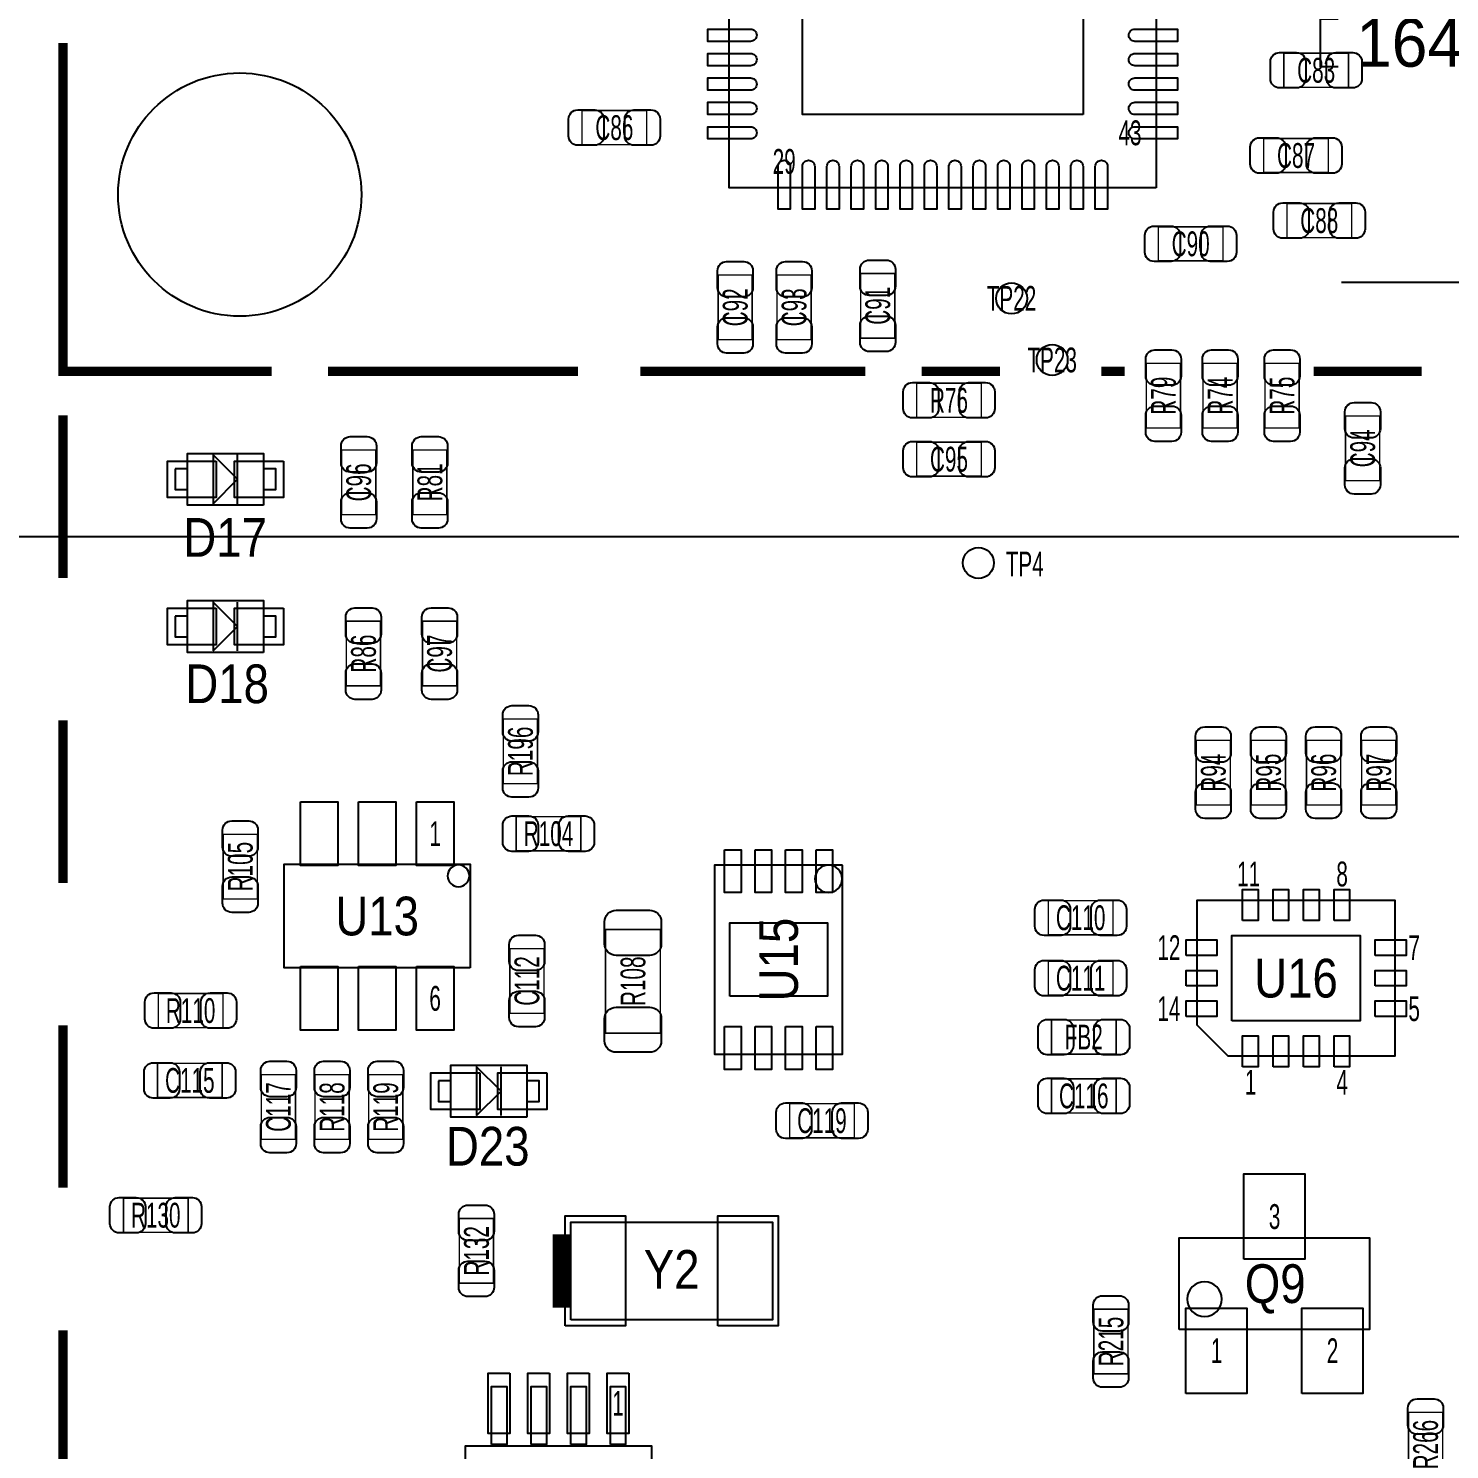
# Model space of a CAD drawing. Extents: x -31 to 174, y -12 to 124.
# Drawn here: x 12.62 to 35.92, y 23.21 to 46.51 of the extents above; entities that cross this region are included whole.
import ezdxf
from ezdxf.enums import TextEntityAlignment as Align

# ---------------------------------------------------------------- set-up
doc = ezdxf.new("R2010")
doc.units = 0
for name, color, linetype in [('BG_DIMENSION', 1, 'CONTINUOUS'), ('PG_ASSEMBLY_TOP', 140, 'CONTINUOUS'), ('PIN_BOTTOM', 2, 'CONTINUOUS'), ('PIN_TOP', 160, 'CONTINUOUS'), ('RD_ASSEMBLY_TOP', 140, 'CONTINUOUS')]:
    doc.layers.add(name, color=color, linetype=linetype)

msp = doc.modelspace()

# ---------------------------------------------------------------- linework, layer by layer
at = {"layer": 'BG_DIMENSION'}
for points in [[(34.09188, 45.88002), (33.79978, 45.88002), (33.79978, 46.66742), (34.09188, 46.66742)], [(47.008288, 42.340784), (34.144458, 42.340784)], [(44.845478, 38.17112), (-28.512262, 38.17112)], [(44.845478, 38.17112), (34.144458, 38.17112)]]:
    msp.add_lwpolyline(points, dxfattribs=at)
at = {"layer": 'PG_ASSEMBLY_TOP'}
for points in [[(31.10992, 43.89628), (24.10968, 43.89628), (24.10968, 50.89652), (31.10992, 50.89652), (31.10992, 43.89628)], [(16.474694, 38.691058), (15.224506, 38.691058), (15.224506, 39.540942), (16.474694, 39.540942), (16.474694, 38.691058)], [(15.649702, 38.71595), (16.049498, 39.116), (15.649702, 39.51605), (15.649702, 38.71595)], [(16.049498, 38.71595), (16.049498, 39.51605)], [(15.024608, 39.285926), (15.024608, 38.946074), (15.224506, 38.946074), (15.224506, 39.285926), (15.024608, 39.285926)], [(16.474694, 39.285926), (16.474694, 38.946074), (16.674592, 38.946074), (16.674592, 39.285926), (16.474694, 39.285926)], [(16.474694, 36.278058), (15.224506, 36.278058), (15.224506, 37.127942), (16.474694, 37.127942), (16.474694, 36.278058)], [(15.649702, 36.30295), (16.049498, 36.703), (15.649702, 37.10305), (15.649702, 36.30295)], [(16.049498, 36.30295), (16.049498, 37.10305)], [(15.024608, 36.872926), (15.024608, 36.533074), (15.224506, 36.533074), (15.224506, 36.872926), (15.024608, 36.872926)], [(16.474694, 36.872926), (16.474694, 36.533074), (16.674592, 36.533074), (16.674592, 36.872926), (16.474694, 36.872926)], [(19.860768, 31.105094), (16.812768, 31.105094), (16.812768, 32.806894), (19.860768, 32.806894), (19.860768, 31.105094)], [(25.967436, 32.791908), (23.867364, 32.791908), (23.867364, 29.692092), (25.967436, 29.692092), (25.967436, 32.791908)], [(32.283908, 29.66212), (35.026092, 29.66212), (35.026092, 32.21228), (31.775908, 32.21228), (31.775908, 30.17012), (32.283908, 29.66212)], [(20.792694, 28.658058), (19.542506, 28.658058), (19.542506, 29.507942), (20.792694, 29.507942), (20.792694, 28.658058)], [(19.967702, 28.68295), (20.367498, 29.083), (19.967702, 29.48305), (19.967702, 28.68295)], [(20.367498, 28.68295), (20.367498, 29.48305)], [(19.342608, 29.252926), (19.342608, 28.913074), (19.542506, 28.913074), (19.542506, 29.252926), (19.342608, 29.252926)], [(20.792694, 29.252926), (20.792694, 28.913074), (20.992592, 28.913074), (20.992592, 29.252926), (20.792694, 29.252926)], [(31.483554, 25.178512), (31.483554, 26.678636), (34.60369, 26.678636), (34.60369, 25.178512), (31.483554, 25.178512)]]:
    msp.add_lwpolyline(points, dxfattribs=at)
for points, const_width in [([(13.184378, 46.270164), (13.184378, 42.786554)], 0.1524), ([(34.261298, 46.101508), (34.261298, 45.541692), (33.201102, 45.541692), (33.201102, 46.101508), (34.261298, 46.101508)], 0.024892), ([(22.755098, 45.161708), (22.755098, 44.601892), (21.694902, 44.601892), (21.694902, 45.161708), (22.755098, 45.161708)], 0.024892), ([(32.870902, 44.144692), (32.870902, 44.704508), (33.931098, 44.704508), (33.931098, 44.144692), (32.870902, 44.144692)], 0.024892), ([(13.184378, 43.985942), (13.184378, 40.884094), (16.60652, 40.884094)], 0.1524), ([(33.251902, 43.077892), (33.251902, 43.637708), (34.312098, 43.637708), (34.312098, 43.077892), (33.251902, 43.077892)], 0.024892), ([(31.143702, 42.696892), (31.143702, 43.256708), (32.203898, 43.256708), (32.203898, 42.696892), (31.143702, 42.696892)], 0.024892), ([(23.926292, 42.465498), (24.486108, 42.465498), (24.486108, 41.405302), (23.926292, 41.405302), (23.926292, 42.465498)], 0.024892), ([(24.891492, 42.465498), (25.451308, 42.465498), (25.451308, 41.405302), (24.891492, 41.405302), (24.891492, 42.465498)], 0.024892), ([(26.263092, 42.490898), (26.822908, 42.490898), (26.822908, 41.430702), (26.263092, 41.430702), (26.263092, 42.490898)], 0.024892), ([(31.506668, 39.957502), (30.946852, 39.957502), (30.946852, 41.017698), (31.506668, 41.017698), (31.506668, 39.957502)], 0.024892), ([(32.436308, 39.957502), (31.876492, 39.957502), (31.876492, 41.017698), (32.436308, 41.017698), (32.436308, 39.957502)], 0.024892), ([(33.452308, 39.957502), (32.892492, 39.957502), (32.892492, 41.017698), (33.452308, 41.017698), (33.452308, 39.957502)], 0.024892), ([(17.52854, 40.884094), (21.627084, 40.884094)], 0.1524), ([(22.65172, 40.884094), (26.340054, 40.884094)], 0.1524), ([(27.262328, 40.884094), (28.5496, 40.884094)], 0.1524), ([(30.21076, 40.884094), (30.59176, 40.884094)], 0.1524), ([(33.68802, 40.884094), (35.459162, 40.884094)], 0.1524), ([(27.181302, 40.131492), (27.181302, 40.691308), (28.241498, 40.691308), (28.241498, 40.131492), (27.181302, 40.131492)], 0.024892), ([(13.184378, 40.16375), (13.184378, 37.499798)], 0.1524), ([(34.213292, 40.154098), (34.773108, 40.154098), (34.773108, 39.093902), (34.213292, 39.093902), (34.213292, 40.154098)], 0.024892), ([(28.241498, 39.726108), (28.241498, 39.166292), (27.181302, 39.166292), (27.181302, 39.726108), (28.241498, 39.726108)], 0.024892), ([(17.754092, 39.595298), (18.313908, 39.595298), (18.313908, 38.535102), (17.754092, 38.535102), (17.754092, 39.595298)], 0.024892), ([(19.480276, 38.535102), (18.92046, 38.535102), (18.92046, 39.595298), (19.480276, 39.595298), (19.480276, 38.535102)], 0.024892), ([(17.832324, 36.788598), (18.39214, 36.788598), (18.39214, 35.728402), (17.832324, 35.728402), (17.832324, 36.788598)], 0.024892), ([(19.63928, 35.728402), (19.079464, 35.728402), (19.079464, 36.788598), (19.63928, 36.788598), (19.63928, 35.728402)], 0.024892), ([(13.184378, 35.16376), (13.184378, 32.499808)], 0.1524), ([(20.965414, 34.1249), (20.405598, 34.1249), (20.405598, 35.185096), (20.965414, 35.185096), (20.965414, 34.1249)], 0.024892), ([(32.324548, 33.77692), (31.764732, 33.77692), (31.764732, 34.837116), (32.324548, 34.837116), (32.324548, 33.77692)], 0.024892), ([(33.228788, 33.77692), (32.668972, 33.77692), (32.668972, 34.837116), (33.228788, 34.837116), (33.228788, 33.77692)], 0.024892), ([(34.133028, 33.77692), (33.573212, 33.77692), (33.573212, 34.837116), (34.133028, 34.837116), (34.133028, 33.77692)], 0.024892), ([(35.037268, 33.77692), (34.477452, 33.77692), (34.477452, 34.837116), (35.037268, 34.837116), (35.037268, 33.77692)], 0.024892), ([(20.615402, 33.026096), (20.615402, 33.585912), (21.675598, 33.585912), (21.675598, 33.026096), (20.615402, 33.026096)], 0.024892), ([(16.372332, 32.235902), (15.812516, 32.235902), (15.812516, 33.296098), (16.372332, 33.296098), (16.372332, 32.235902)], 0.024892), ([(30.400498, 32.207708), (30.400498, 31.647892), (29.340302, 31.647892), (29.340302, 32.207708), (30.400498, 32.207708)], 0.024892), ([(22.979888, 30.036516), (22.079712, 30.036516), (22.079712, 31.736284), (22.979888, 31.736284), (22.979888, 30.036516)], 0.024892), ([(21.071332, 30.361382), (20.511516, 30.361382), (20.511516, 31.421578), (21.071332, 31.421578), (21.071332, 30.361382)], 0.024892), ([(30.400498, 31.217108), (30.400498, 30.657292), (29.340302, 30.657292), (29.340302, 31.217108), (30.400498, 31.217108)], 0.024892), ([(14.748002, 30.125924), (14.748002, 30.68574), (15.808198, 30.68574), (15.808198, 30.125924), (14.748002, 30.125924)], 0.024892), ([(13.184378, 30.16377), (13.184378, 27.499818)], 0.1524), ([(29.391102, 29.692092), (29.391102, 30.251908), (30.451298, 30.251908), (30.451298, 29.692092), (29.391102, 29.692092)], 0.024892), ([(15.795498, 29.540708), (15.795498, 28.980892), (14.735302, 28.980892), (14.735302, 29.540708), (15.795498, 29.540708)], 0.024892), ([(16.437356, 29.354018), (16.997172, 29.354018), (16.997172, 28.293822), (16.437356, 28.293822), (16.437356, 29.354018)], 0.024892), ([(17.877028, 28.293822), (17.317212, 28.293822), (17.317212, 29.354018), (17.877028, 29.354018), (17.877028, 28.293822)], 0.024892), ([(18.197068, 29.354018), (18.756884, 29.354018), (18.756884, 28.293822), (18.197068, 28.293822), (18.197068, 29.354018)], 0.024892), ([(29.391102, 28.726892), (29.391102, 29.286708), (30.451298, 29.286708), (30.451298, 28.726892), (29.391102, 28.726892)], 0.024892), ([(26.158698, 28.880308), (26.158698, 28.320492), (25.098502, 28.320492), (25.098502, 28.880308), (26.158698, 28.880308)], 0.024892), ([(14.176502, 26.771092), (14.176502, 27.330908), (15.236698, 27.330908), (15.236698, 26.771092), (14.176502, 26.771092)], 0.024892), ([(20.244308, 25.936702), (19.684492, 25.936702), (19.684492, 26.996898), (20.244308, 26.996898), (20.244308, 25.936702)], 0.024892), ([(21.36394, 26.73604), (21.36394, 25.53716)], 0.29972), ([(30.646624, 24.450294), (30.086808, 24.450294), (30.086808, 25.51049), (30.646624, 25.51049), (30.646624, 24.450294)], 0.024892), ([(13.184378, 25.16378), (13.184378, 22.499828)], 0.1524), ([(35.804348, 22.759162), (35.244532, 22.759162), (35.244532, 23.819358), (35.804348, 23.819358), (35.804348, 22.759162)], 0.024892)]:
    msp.add_lwpolyline(points, dxfattribs=dict(at, const_width=const_width))
msp.add_lwpolyline([(19.849338, 32.6136, 1), (19.490182, 32.6136, 1), (19.849338, 32.6136)], format="xyb", dxfattribs=at)
for points in [[(25.961594, 32.56534, 1), (25.513998, 32.565548, 1)], [(32.184594, 25.674574, 1), (31.61665, 25.674574, 1)]]:
    msp.add_lwpolyline(points, format="xyb", close=True, dxfattribs=at)
for points in [[(21.5138, 25.3365), (21.5138, 26.9367), (24.8158, 26.9367), (24.8158, 25.3365)], [(20.210526, 23.292308), (20.210526, 24.242522), (20.460716, 24.242522), (20.460716, 23.292308)], [(20.860512, 23.292308), (20.860512, 24.242522), (21.110702, 24.242522), (21.110702, 23.292308)], [(21.510498, 23.292308), (21.510498, 24.242522), (21.760688, 24.242522), (21.760688, 23.292308)], [(22.160484, 23.292308), (22.160484, 24.242522), (22.410674, 24.242522), (22.410674, 23.292308)], [(19.785584, 20.217384), (19.785584, 23.267416), (22.835616, 23.267416), (22.835616, 20.217384)]]:
    msp.add_lwpolyline(points, close=True, dxfattribs=at)
at = {"layer": 'PIN_BOTTOM'}
msp.add_circle((16.084296, 43.784266), 1.9939, dxfattribs=at)
at = {"layer": 'PIN_TOP'}
for points in [[(29.90977, 45.09643), (25.30983, 45.09643), (25.30983, 49.69637), (29.90977, 49.69637)], [(15.69974, 39.415974), (15.69974, 38.816026), (14.89964, 38.816026), (14.89964, 39.415974)], [(16.79956, 39.415974), (16.79956, 38.816026), (15.99946, 38.816026), (15.99946, 39.415974)], [(15.69974, 37.002974), (15.69974, 36.403026), (14.89964, 36.403026), (14.89964, 37.002974)], [(16.79956, 37.002974), (16.79956, 36.403026), (15.99946, 36.403026), (15.99946, 37.002974)], [(17.082008, 33.826704), (17.691608, 33.826704), (17.691608, 32.785304), (17.082008, 32.785304)], [(18.031968, 33.826704), (18.641568, 33.826704), (18.641568, 32.785304), (18.031968, 32.785304)], [(18.981928, 33.826704), (19.591528, 33.826704), (19.591528, 32.785304), (18.981928, 32.785304)], [(24.032337, 33.042098), (24.302339, 33.042098), (24.302339, 32.342074), (24.032337, 32.342074)], [(24.532463, 33.042098), (24.802465, 33.042098), (24.802465, 32.342074), (24.532463, 32.342074)], [(25.032335, 33.042098), (25.302337, 33.042098), (25.302337, 32.342074), (25.032335, 32.342074)], [(25.532461, 33.042098), (25.802463, 33.042098), (25.802463, 32.342074), (25.532461, 32.342074)], [(32.523938, 31.883096), (32.523938, 32.391096), (32.777938, 32.391096), (32.777938, 31.883096)], [(33.024064, 31.883096), (33.024064, 32.391096), (33.278064, 32.391096), (33.278064, 31.883096)], [(33.523936, 31.883096), (33.523936, 32.391096), (33.777936, 32.391096), (33.777936, 31.883096)], [(34.024062, 31.883096), (34.024062, 32.391096), (34.278062, 32.391096), (34.278062, 31.883096)], [(24.1173, 30.642052), (24.1173, 31.841948), (25.717246, 31.841948), (25.717246, 30.642052)], [(31.597092, 31.310326), (31.597092, 31.564326), (32.105092, 31.564326), (32.105092, 31.310326)], [(32.3469, 30.2387), (32.3469, 31.6357), (34.4551, 31.6357), (34.4551, 30.2387)], [(34.696908, 31.310326), (34.696908, 31.564326), (35.204908, 31.564326), (35.204908, 31.310326)], [(17.082008, 31.126684), (17.691608, 31.126684), (17.691608, 30.085284), (17.082008, 30.085284)], [(18.031968, 31.126684), (18.641568, 31.126684), (18.641568, 30.085284), (18.031968, 30.085284)], [(18.981928, 31.126684), (19.591528, 31.126684), (19.591528, 30.085284), (18.981928, 30.085284)], [(31.597092, 30.8102), (31.597092, 31.0642), (32.105092, 31.0642), (32.105092, 30.8102)], [(34.696908, 30.8102), (34.696908, 31.0642), (35.204908, 31.0642), (35.204908, 30.8102)], [(31.597092, 30.310074), (31.597092, 30.564074), (32.105092, 30.564074), (32.105092, 30.310074)], [(34.696908, 30.310074), (34.696908, 30.564074), (35.204908, 30.564074), (35.204908, 30.310074)], [(24.032337, 30.141926), (24.302339, 30.141926), (24.302339, 29.441902), (24.032337, 29.441902)], [(24.532463, 30.141926), (24.802465, 30.141926), (24.802465, 29.441902), (24.532463, 29.441902)], [(25.032335, 30.141926), (25.302337, 30.141926), (25.302337, 29.441902), (25.032335, 29.441902)], [(25.532461, 30.141926), (25.802463, 30.141926), (25.802463, 29.441902), (25.532461, 29.441902)], [(32.523938, 29.483304), (32.523938, 29.991304), (32.777938, 29.991304), (32.777938, 29.483304)], [(33.024064, 29.483304), (33.024064, 29.991304), (33.278064, 29.991304), (33.278064, 29.483304)], [(33.523936, 29.483304), (33.523936, 29.991304), (33.777936, 29.991304), (33.777936, 29.483304)], [(34.024062, 29.483304), (34.024062, 29.991304), (34.278062, 29.991304), (34.278062, 29.483304)], [(20.01774, 29.382974), (20.01774, 28.783026), (19.21764, 28.783026), (19.21764, 29.382974)], [(21.11756, 29.382974), (21.11756, 28.783026), (20.31746, 28.783026), (20.31746, 29.382974)], [(32.543496, 26.328624), (32.543496, 27.728672), (33.543494, 27.728672), (33.543494, 26.328624)], [(21.41982, 25.2349), (21.41982, 27.0383), (22.41042, 27.0383), (22.41042, 25.2349)], [(23.91918, 25.2349), (23.91918, 27.0383), (24.90978, 27.0383), (24.90978, 25.2349)], [(31.593536, 24.128476), (31.593536, 25.528524), (32.593534, 25.528524), (32.593534, 24.128476)], [(33.493456, 24.128476), (33.493456, 25.528524), (34.493454, 25.528524), (34.493454, 24.128476)], [(20.513294, 24.46274), (20.513294, 23.47214), (20.157694, 23.47214), (20.157694, 24.46274)], [(21.16328, 24.46274), (21.16328, 23.47214), (20.80768, 23.47214), (20.80768, 24.46274)], [(21.81352, 24.46274), (21.81352, 23.47214), (21.45792, 23.47214), (21.45792, 24.46274)], [(22.463506, 24.46274), (22.463506, 23.47214), (22.107906, 23.47214), (22.107906, 24.46274)]]:
    msp.add_lwpolyline(points, close=True, dxfattribs=at)
for points in [[(24.459692, 46.496478, -0.414214), (24.559768, 46.396402, -0.414214), (24.459692, 46.296326), (23.759668, 46.296326), (23.759668, 46.496478)], [(30.759908, 46.296326, -0.414214), (30.659832, 46.396402, -0.414214), (30.759908, 46.496478), (31.459932, 46.496478), (31.459932, 46.296326)], [(24.459692, 46.096428, -0.414214), (24.559768, 45.996352, -0.414214), (24.459692, 45.896276), (23.759668, 45.896276), (23.759668, 46.096428)], [(30.759908, 45.896276, -0.414214), (30.659832, 45.996352, -0.414214), (30.759908, 46.096428), (31.459932, 46.096428), (31.459932, 45.896276)], [(33.131252, 46.111668), (33.41116, 46.111668, -0.414846), (33.561274, 45.961554), (33.561274, 45.681646, -0.414846), (33.41116, 45.531532), (33.131252, 45.531532, -0.414846), (32.981138, 45.681646), (32.981138, 45.961554, -0.414846)], [(34.331148, 45.531532), (34.05124, 45.531532, -0.414846), (33.901126, 45.681646), (33.901126, 45.961554, -0.414846), (34.05124, 46.111668), (34.331148, 46.111668, -0.414846), (34.481262, 45.961554), (34.481262, 45.681646, -0.414846)], [(24.459692, 45.696378, -0.414214), (24.559768, 45.596302, -0.414214), (24.459692, 45.496226), (23.759668, 45.496226), (23.759668, 45.696378)], [(30.759908, 45.496226, -0.414214), (30.659832, 45.596302, -0.414214), (30.759908, 45.696378), (31.459932, 45.696378), (31.459932, 45.496226)], [(24.459692, 45.296582, -0.414214), (24.559768, 45.196506, -0.414214), (24.459692, 45.09643), (23.759668, 45.09643), (23.759668, 45.296582)], [(30.759908, 45.09643, -0.414214), (30.659832, 45.196506, -0.414214), (30.759908, 45.296582), (31.459932, 45.296582), (31.459932, 45.09643)], [(21.625052, 45.171868), (21.90496, 45.171868, -0.414846), (22.055074, 45.021754), (22.055074, 44.741846, -0.414846), (21.90496, 44.591732), (21.625052, 44.591732, -0.414846), (21.474938, 44.741846), (21.474938, 45.021754, -0.414846)], [(22.824948, 44.591732), (22.54504, 44.591732, -0.414846), (22.394926, 44.741846), (22.394926, 45.021754, -0.414846), (22.54504, 45.171868), (22.824948, 45.171868, -0.414846), (22.975062, 45.021754), (22.975062, 44.741846, -0.414846)], [(24.459692, 44.896532, -0.414214), (24.559768, 44.796456, -0.414214), (24.459692, 44.69638), (23.759668, 44.69638), (23.759668, 44.896532)], [(30.759908, 44.69638, -0.414214), (30.659832, 44.796456, -0.414214), (30.759908, 44.896532), (31.459932, 44.896532), (31.459932, 44.69638)], [(32.801052, 44.714668), (33.08096, 44.714668, -0.414846), (33.231074, 44.564554), (33.231074, 44.284646, -0.414846), (33.08096, 44.134532), (32.801052, 44.134532, -0.414846), (32.650938, 44.284646), (32.650938, 44.564554, -0.414846)], [(34.000948, 44.134532), (33.72104, 44.134532, -0.414846), (33.570926, 44.284646), (33.570926, 44.564554, -0.414846), (33.72104, 44.714668), (34.000948, 44.714668, -0.414846), (34.151062, 44.564554), (34.151062, 44.284646, -0.414846)], [(24.90978, 44.246292, -0.414214), (25.009856, 44.346368, -0.414214), (25.109932, 44.246292), (25.109932, 43.546268), (24.90978, 43.546268)], [(25.30983, 44.246292, -0.414214), (25.409906, 44.346368, -0.414214), (25.509982, 44.246292), (25.509982, 43.546268), (25.30983, 43.546268)], [(25.709626, 44.246292, -0.414214), (25.809702, 44.346368, -0.414214), (25.909778, 44.246292), (25.909778, 43.546268), (25.709626, 43.546268)], [(26.109676, 44.246292, -0.414214), (26.209752, 44.346368, -0.414214), (26.309828, 44.246292), (26.309828, 43.546268), (26.109676, 43.546268)], [(26.509726, 44.246292, -0.414214), (26.609802, 44.346368, -0.414214), (26.709878, 44.246292), (26.709878, 43.546268), (26.509726, 43.546268)], [(26.909776, 44.246292, -0.414214), (27.009852, 44.346368, -0.414214), (27.109928, 44.246292), (27.109928, 43.546268), (26.909776, 43.546268)], [(27.309826, 44.246292, -0.414214), (27.409902, 44.346368, -0.414214), (27.509978, 44.246292), (27.509978, 43.546268), (27.309826, 43.546268)], [(27.709622, 44.246292, -0.414214), (27.809698, 44.346368, -0.414214), (27.909774, 44.246292), (27.909774, 43.546268), (27.709622, 43.546268)], [(28.109672, 44.246292, -0.414214), (28.209748, 44.346368, -0.414214), (28.309824, 44.246292), (28.309824, 43.546268), (28.109672, 43.546268)], [(28.509722, 44.246292, -0.414214), (28.609798, 44.346368, -0.414214), (28.709874, 44.246292), (28.709874, 43.546268), (28.509722, 43.546268)], [(28.909772, 44.246292, -0.414214), (29.009848, 44.346368, -0.414214), (29.109924, 44.246292), (29.109924, 43.546268), (28.909772, 43.546268)], [(29.309822, 44.246292, -0.414214), (29.409898, 44.346368, -0.414214), (29.509974, 44.246292), (29.509974, 43.546268), (29.309822, 43.546268)], [(29.709618, 44.246292, -0.414214), (29.809694, 44.346368, -0.414214), (29.90977, 44.246292), (29.90977, 43.546268), (29.709618, 43.546268)], [(30.109668, 44.246292, -0.414214), (30.209744, 44.346368, -0.414214), (30.30982, 44.246292), (30.30982, 43.546268), (30.109668, 43.546268)], [(33.182052, 43.647868), (33.46196, 43.647868, -0.414846), (33.612074, 43.497754), (33.612074, 43.217846, -0.414846), (33.46196, 43.067732), (33.182052, 43.067732, -0.414846), (33.031938, 43.217846), (33.031938, 43.497754, -0.414846)], [(34.381948, 43.067732), (34.10204, 43.067732, -0.414846), (33.951926, 43.217846), (33.951926, 43.497754, -0.414846), (34.10204, 43.647868), (34.381948, 43.647868, -0.414846), (34.532062, 43.497754), (34.532062, 43.217846, -0.414846)], [(31.073852, 43.266868), (31.35376, 43.266868, -0.414846), (31.503874, 43.116754), (31.503874, 42.836846, -0.414846), (31.35376, 42.686732), (31.073852, 42.686732, -0.414846), (30.923738, 42.836846), (30.923738, 43.116754, -0.414846)], [(32.273748, 42.686732), (31.99384, 42.686732, -0.414846), (31.843726, 42.836846), (31.843726, 43.116754, -0.414846), (31.99384, 43.266868), (32.273748, 43.266868, -0.414846), (32.423862, 43.116754), (32.423862, 42.836846, -0.414846)], [(24.496268, 42.535348), (24.496268, 42.25544, -0.414846), (24.346154, 42.105326), (24.066246, 42.105326, -0.414846), (23.916132, 42.25544), (23.916132, 42.535348, -0.414846), (24.066246, 42.685462), (24.346154, 42.685462, -0.414846)], [(25.461468, 42.535348), (25.461468, 42.25544, -0.414846), (25.311354, 42.105326), (25.031446, 42.105326, -0.414846), (24.881332, 42.25544), (24.881332, 42.535348, -0.414846), (25.031446, 42.685462), (25.311354, 42.685462, -0.414846)], [(26.833068, 42.560748), (26.833068, 42.28084, -0.414846), (26.682954, 42.130726), (26.403046, 42.130726, -0.414846), (26.252932, 42.28084), (26.252932, 42.560748, -0.414846), (26.403046, 42.710862), (26.682954, 42.710862, -0.414846)], [(23.916132, 41.335452), (23.916132, 41.61536, -0.414846), (24.066246, 41.765474), (24.346154, 41.765474, -0.414846), (24.496268, 41.61536), (24.496268, 41.335452, -0.414846), (24.346154, 41.185338), (24.066246, 41.185338, -0.414846)], [(24.881332, 41.335452), (24.881332, 41.61536, -0.414846), (25.031446, 41.765474), (25.311354, 41.765474, -0.414846), (25.461468, 41.61536), (25.461468, 41.335452, -0.414846), (25.311354, 41.185338), (25.031446, 41.185338, -0.414846)], [(26.252932, 41.360852), (26.252932, 41.64076, -0.414846), (26.403046, 41.790874), (26.682954, 41.790874, -0.414846), (26.833068, 41.64076), (26.833068, 41.360852, -0.414846), (26.682954, 41.210738), (26.403046, 41.210738, -0.414846)], [(31.516828, 41.087548), (31.516828, 40.80764, -0.414846), (31.366714, 40.657526), (31.086806, 40.657526, -0.414846), (30.936692, 40.80764), (30.936692, 41.087548, -0.414846), (31.086806, 41.237662), (31.366714, 41.237662, -0.414846)], [(32.446468, 41.087548), (32.446468, 40.80764, -0.414846), (32.296354, 40.657526), (32.016446, 40.657526, -0.414846), (31.866332, 40.80764), (31.866332, 41.087548, -0.414846), (32.016446, 41.237662), (32.296354, 41.237662, -0.414846)], [(33.462468, 41.087548), (33.462468, 40.80764, -0.414846), (33.312354, 40.657526), (33.032446, 40.657526, -0.414846), (32.882332, 40.80764), (32.882332, 41.087548, -0.414846), (33.032446, 41.237662), (33.312354, 41.237662, -0.414846)], [(27.111452, 40.701468), (27.39136, 40.701468, -0.414846), (27.541474, 40.551354), (27.541474, 40.271446, -0.414846), (27.39136, 40.121332), (27.111452, 40.121332, -0.414846), (26.961338, 40.271446), (26.961338, 40.551354, -0.414846)], [(28.311348, 40.121332), (28.03144, 40.121332, -0.414846), (27.881326, 40.271446), (27.881326, 40.551354, -0.414846), (28.03144, 40.701468), (28.311348, 40.701468, -0.414846), (28.461462, 40.551354), (28.461462, 40.271446, -0.414846)], [(30.936692, 39.887652), (30.936692, 40.16756, -0.414846), (31.086806, 40.317674), (31.366714, 40.317674, -0.414846), (31.516828, 40.16756), (31.516828, 39.887652, -0.414846), (31.366714, 39.737538), (31.086806, 39.737538, -0.414846)], [(31.866332, 39.887652), (31.866332, 40.16756, -0.414846), (32.016446, 40.317674), (32.296354, 40.317674, -0.414846), (32.446468, 40.16756), (32.446468, 39.887652, -0.414846), (32.296354, 39.737538), (32.016446, 39.737538, -0.414846)], [(32.882332, 39.887652), (32.882332, 40.16756, -0.414846), (33.032446, 40.317674), (33.312354, 40.317674, -0.414846), (33.462468, 40.16756), (33.462468, 39.887652, -0.414846), (33.312354, 39.737538), (33.032446, 39.737538, -0.414846)], [(34.783268, 40.223948), (34.783268, 39.94404, -0.414846), (34.633154, 39.793926), (34.353246, 39.793926, -0.414846), (34.203132, 39.94404), (34.203132, 40.223948, -0.414846), (34.353246, 40.374062), (34.633154, 40.374062, -0.414846)], [(18.324068, 39.665148), (18.324068, 39.38524, -0.414846), (18.173954, 39.235126), (17.894046, 39.235126, -0.414846), (17.743932, 39.38524), (17.743932, 39.665148, -0.414846), (17.894046, 39.815262), (18.173954, 39.815262, -0.414846)], [(19.490436, 39.665148), (19.490436, 39.38524, -0.414846), (19.340322, 39.235126), (19.060414, 39.235126, -0.414846), (18.9103, 39.38524), (18.9103, 39.665148, -0.414846), (19.060414, 39.815262), (19.340322, 39.815262, -0.414846)], [(27.111452, 39.736268), (27.39136, 39.736268, -0.414846), (27.541474, 39.586154), (27.541474, 39.306246, -0.414846), (27.39136, 39.156132), (27.111452, 39.156132, -0.414846), (26.961338, 39.306246), (26.961338, 39.586154, -0.414846)], [(28.311348, 39.156132), (28.03144, 39.156132, -0.414846), (27.881326, 39.306246), (27.881326, 39.586154, -0.414846), (28.03144, 39.736268), (28.311348, 39.736268, -0.414846), (28.461462, 39.586154), (28.461462, 39.306246, -0.414846)], [(34.203132, 39.024052), (34.203132, 39.30396, -0.414846), (34.353246, 39.454074), (34.633154, 39.454074, -0.414846), (34.783268, 39.30396), (34.783268, 39.024052, -0.414846), (34.633154, 38.873938), (34.353246, 38.873938, -0.414846)], [(17.743932, 38.465252), (17.743932, 38.74516, -0.414846), (17.894046, 38.895274), (18.173954, 38.895274, -0.414846), (18.324068, 38.74516), (18.324068, 38.465252, -0.414846), (18.173954, 38.315138), (17.894046, 38.315138, -0.414846)], [(18.9103, 38.465252), (18.9103, 38.74516, -0.414846), (19.060414, 38.895274), (19.340322, 38.895274, -0.414846), (19.490436, 38.74516), (19.490436, 38.465252, -0.414846), (19.340322, 38.315138), (19.060414, 38.315138, -0.414846)], [(18.4023, 36.858448), (18.4023, 36.57854, -0.414846), (18.252186, 36.428426), (17.972278, 36.428426, -0.414846), (17.822164, 36.57854), (17.822164, 36.858448, -0.414846), (17.972278, 37.008562), (18.252186, 37.008562, -0.414846)], [(19.64944, 36.858448), (19.64944, 36.57854, -0.414846), (19.499326, 36.428426), (19.219418, 36.428426, -0.414846), (19.069304, 36.57854), (19.069304, 36.858448, -0.414846), (19.219418, 37.008562), (19.499326, 37.008562, -0.414846)], [(17.822164, 35.658552), (17.822164, 35.93846, -0.414846), (17.972278, 36.088574), (18.252186, 36.088574, -0.414846), (18.4023, 35.93846), (18.4023, 35.658552, -0.414846), (18.252186, 35.508438), (17.972278, 35.508438, -0.414846)], [(19.069304, 35.658552), (19.069304, 35.93846, -0.414846), (19.219418, 36.088574), (19.499326, 36.088574, -0.414846), (19.64944, 35.93846), (19.64944, 35.658552, -0.414846), (19.499326, 35.508438), (19.219418, 35.508438, -0.414846)], [(20.975574, 35.254946), (20.975574, 34.975038, -0.414846), (20.82546, 34.824924), (20.545552, 34.824924, -0.414846), (20.395438, 34.975038), (20.395438, 35.254946, -0.414846), (20.545552, 35.40506), (20.82546, 35.40506, -0.414846)], [(32.334708, 34.906966), (32.334708, 34.627058, -0.414846), (32.184594, 34.476944), (31.904686, 34.476944, -0.414846), (31.754572, 34.627058), (31.754572, 34.906966, -0.414846), (31.904686, 35.05708), (32.184594, 35.05708, -0.414846)], [(33.238948, 34.906966), (33.238948, 34.627058, -0.414846), (33.088834, 34.476944), (32.808926, 34.476944, -0.414846), (32.658812, 34.627058), (32.658812, 34.906966, -0.414846), (32.808926, 35.05708), (33.088834, 35.05708, -0.414846)], [(34.143188, 34.906966), (34.143188, 34.627058, -0.414846), (33.993074, 34.476944), (33.713166, 34.476944, -0.414846), (33.563052, 34.627058), (33.563052, 34.906966, -0.414846), (33.713166, 35.05708), (33.993074, 35.05708, -0.414846)], [(35.047428, 34.906966), (35.047428, 34.627058, -0.414846), (34.897314, 34.476944), (34.617406, 34.476944, -0.414846), (34.467292, 34.627058), (34.467292, 34.906966, -0.414846), (34.617406, 35.05708), (34.897314, 35.05708, -0.414846)], [(20.395438, 34.05505), (20.395438, 34.334958, -0.414846), (20.545552, 34.485072), (20.82546, 34.485072, -0.414846), (20.975574, 34.334958), (20.975574, 34.05505, -0.414846), (20.82546, 33.904936), (20.545552, 33.904936, -0.414846)], [(31.754572, 33.70707), (31.754572, 33.986978, -0.414846), (31.904686, 34.137092), (32.184594, 34.137092, -0.414846), (32.334708, 33.986978), (32.334708, 33.70707, -0.414846), (32.184594, 33.556956), (31.904686, 33.556956, -0.414846)], [(32.658812, 33.70707), (32.658812, 33.986978, -0.414846), (32.808926, 34.137092), (33.088834, 34.137092, -0.414846), (33.238948, 33.986978), (33.238948, 33.70707, -0.414846), (33.088834, 33.556956), (32.808926, 33.556956, -0.414846)], [(33.563052, 33.70707), (33.563052, 33.986978, -0.414846), (33.713166, 34.137092), (33.993074, 34.137092, -0.414846), (34.143188, 33.986978), (34.143188, 33.70707, -0.414846), (33.993074, 33.556956), (33.713166, 33.556956, -0.414846)], [(34.467292, 33.70707), (34.467292, 33.986978, -0.414846), (34.617406, 34.137092), (34.897314, 34.137092, -0.414846), (35.047428, 33.986978), (35.047428, 33.70707, -0.414846), (34.897314, 33.556956), (34.617406, 33.556956, -0.414846)], [(20.545552, 33.596072), (20.82546, 33.596072, -0.414846), (20.975574, 33.445958), (20.975574, 33.16605, -0.414846), (20.82546, 33.015936), (20.545552, 33.015936, -0.414846), (20.395438, 33.16605), (20.395438, 33.445958, -0.414846)], [(21.745448, 33.015936), (21.46554, 33.015936, -0.414846), (21.315426, 33.16605), (21.315426, 33.445958, -0.414846), (21.46554, 33.596072), (21.745448, 33.596072, -0.414846), (21.895562, 33.445958), (21.895562, 33.16605, -0.414846)], [(16.382492, 33.365948), (16.382492, 33.08604, -0.414846), (16.232378, 32.935926), (15.95247, 32.935926, -0.414846), (15.802356, 33.08604), (15.802356, 33.365948, -0.414846), (15.95247, 33.516062), (16.232378, 33.516062, -0.414846)], [(15.802356, 32.166052), (15.802356, 32.44596, -0.414846), (15.95247, 32.596074), (16.232378, 32.596074, -0.414846), (16.382492, 32.44596), (16.382492, 32.166052, -0.414846), (16.232378, 32.015938), (15.95247, 32.015938, -0.414846)], [(29.270452, 32.217868), (29.55036, 32.217868, -0.414846), (29.700474, 32.067754), (29.700474, 31.787846, -0.414846), (29.55036, 31.637732), (29.270452, 31.637732, -0.414846), (29.120338, 31.787846), (29.120338, 32.067754, -0.414846)], [(30.470348, 31.637732), (30.19044, 31.637732, -0.414846), (30.040326, 31.787846), (30.040326, 32.067754, -0.414846), (30.19044, 32.217868), (30.470348, 32.217868, -0.414846), (30.620462, 32.067754), (30.620462, 31.787846, -0.414846)], [(22.994874, 31.861506), (22.994874, 31.501334, -0.414556), (22.804882, 31.311342), (22.254718, 31.311342, -0.414556), (22.064726, 31.501334), (22.064726, 31.861506, -0.414556), (22.254718, 32.051498), (22.804882, 32.051498, -0.414556)], [(21.081492, 31.491428), (21.081492, 31.21152, -0.414846), (20.931378, 31.061406), (20.65147, 31.061406, -0.414846), (20.501356, 31.21152), (20.501356, 31.491428, -0.414846), (20.65147, 31.641542), (20.931378, 31.641542, -0.414846)], [(29.270452, 31.227268), (29.55036, 31.227268, -0.414846), (29.700474, 31.077154), (29.700474, 30.797246, -0.414846), (29.55036, 30.647132), (29.270452, 30.647132, -0.414846), (29.120338, 30.797246), (29.120338, 31.077154, -0.414846)], [(30.470348, 30.647132), (30.19044, 30.647132, -0.414846), (30.040326, 30.797246), (30.040326, 31.077154, -0.414846), (30.19044, 31.227268), (30.470348, 31.227268, -0.414846), (30.620462, 31.077154), (30.620462, 30.797246, -0.414846)], [(14.678152, 30.6959), (14.95806, 30.6959, -0.414846), (15.108174, 30.545786), (15.108174, 30.265878, -0.414846), (14.95806, 30.115764), (14.678152, 30.115764, -0.414846), (14.528038, 30.265878), (14.528038, 30.545786, -0.414846)], [(15.878048, 30.115764), (15.59814, 30.115764, -0.414846), (15.448026, 30.265878), (15.448026, 30.545786, -0.414846), (15.59814, 30.6959), (15.878048, 30.6959, -0.414846), (16.028162, 30.545786), (16.028162, 30.265878, -0.414846)], [(20.501356, 30.291532), (20.501356, 30.57144, -0.414846), (20.65147, 30.721554), (20.931378, 30.721554, -0.414846), (21.081492, 30.57144), (21.081492, 30.291532, -0.414846), (20.931378, 30.141418), (20.65147, 30.141418, -0.414846)], [(22.064726, 29.911294), (22.064726, 30.271466, -0.414556), (22.254718, 30.461458), (22.804882, 30.461458, -0.414556), (22.994874, 30.271466), (22.994874, 29.911294, -0.414556), (22.804882, 29.721302), (22.254718, 29.721302, -0.414556)], [(29.321252, 30.262068), (29.60116, 30.262068, -0.414846), (29.751274, 30.111954), (29.751274, 29.832046, -0.414846), (29.60116, 29.681932), (29.321252, 29.681932, -0.414846), (29.171138, 29.832046), (29.171138, 30.111954, -0.414846)], [(30.521148, 29.681932), (30.24124, 29.681932, -0.414846), (30.091126, 29.832046), (30.091126, 30.111954, -0.414846), (30.24124, 30.262068), (30.521148, 30.262068, -0.414846), (30.671262, 30.111954), (30.671262, 29.832046, -0.414846)], [(14.665452, 29.550868), (14.94536, 29.550868, -0.414846), (15.095474, 29.400754), (15.095474, 29.120846, -0.414846), (14.94536, 28.970732), (14.665452, 28.970732, -0.414846), (14.515338, 29.120846), (14.515338, 29.400754, -0.414846)], [(15.865348, 28.970732), (15.58544, 28.970732, -0.414846), (15.435326, 29.120846), (15.435326, 29.400754, -0.414846), (15.58544, 29.550868), (15.865348, 29.550868, -0.414846), (16.015462, 29.400754), (16.015462, 29.120846, -0.414846)], [(17.007332, 29.423868), (17.007332, 29.14396, -0.414846), (16.857218, 28.993846), (16.57731, 28.993846, -0.414846), (16.427196, 29.14396), (16.427196, 29.423868, -0.414846), (16.57731, 29.573982), (16.857218, 29.573982, -0.414846)], [(17.887188, 29.423868), (17.887188, 29.14396, -0.414846), (17.737074, 28.993846), (17.457166, 28.993846, -0.414846), (17.307052, 29.14396), (17.307052, 29.423868, -0.414846), (17.457166, 29.573982), (17.737074, 29.573982, -0.414846)], [(18.767044, 29.423868), (18.767044, 29.14396, -0.414846), (18.61693, 28.993846), (18.337022, 28.993846, -0.414846), (18.186908, 29.14396), (18.186908, 29.423868, -0.414846), (18.337022, 29.573982), (18.61693, 29.573982, -0.414846)], [(29.321252, 29.296868), (29.60116, 29.296868, -0.414846), (29.751274, 29.146754), (29.751274, 28.866846, -0.414846), (29.60116, 28.716732), (29.321252, 28.716732, -0.414846), (29.171138, 28.866846), (29.171138, 29.146754, -0.414846)], [(30.521148, 28.716732), (30.24124, 28.716732, -0.414846), (30.091126, 28.866846), (30.091126, 29.146754, -0.414846), (30.24124, 29.296868), (30.521148, 29.296868, -0.414846), (30.671262, 29.146754), (30.671262, 28.866846, -0.414846)], [(25.028652, 28.890468), (25.30856, 28.890468, -0.414846), (25.458674, 28.740354), (25.458674, 28.460446, -0.414846), (25.30856, 28.310332), (25.028652, 28.310332, -0.414846), (24.878538, 28.460446), (24.878538, 28.740354, -0.414846)], [(26.228548, 28.310332), (25.94864, 28.310332, -0.414846), (25.798526, 28.460446), (25.798526, 28.740354, -0.414846), (25.94864, 28.890468), (26.228548, 28.890468, -0.414846), (26.378662, 28.740354), (26.378662, 28.460446, -0.414846)], [(16.427196, 28.223972), (16.427196, 28.50388, -0.414846), (16.57731, 28.653994), (16.857218, 28.653994, -0.414846), (17.007332, 28.50388), (17.007332, 28.223972, -0.414846), (16.857218, 28.073858), (16.57731, 28.073858, -0.414846)], [(17.307052, 28.223972), (17.307052, 28.50388, -0.414846), (17.457166, 28.653994), (17.737074, 28.653994, -0.414846), (17.887188, 28.50388), (17.887188, 28.223972, -0.414846), (17.737074, 28.073858), (17.457166, 28.073858, -0.414846)], [(18.186908, 28.223972), (18.186908, 28.50388, -0.414846), (18.337022, 28.653994), (18.61693, 28.653994, -0.414846), (18.767044, 28.50388), (18.767044, 28.223972, -0.414846), (18.61693, 28.073858), (18.337022, 28.073858, -0.414846)], [(14.106652, 27.341068), (14.38656, 27.341068, -0.414846), (14.536674, 27.190954), (14.536674, 26.911046, -0.414846), (14.38656, 26.760932), (14.106652, 26.760932, -0.414846), (13.956538, 26.911046), (13.956538, 27.190954, -0.414846)], [(15.306548, 26.760932), (15.02664, 26.760932, -0.414846), (14.876526, 26.911046), (14.876526, 27.190954, -0.414846), (15.02664, 27.341068), (15.306548, 27.341068, -0.414846), (15.456662, 27.190954), (15.456662, 26.911046, -0.414846)], [(20.254468, 27.066748), (20.254468, 26.78684, -0.414846), (20.104354, 26.636726), (19.824446, 26.636726, -0.414846), (19.674332, 26.78684), (19.674332, 27.066748, -0.414846), (19.824446, 27.216862), (20.104354, 27.216862, -0.414846)], [(19.674332, 25.866852), (19.674332, 26.14676, -0.414846), (19.824446, 26.296874), (20.104354, 26.296874, -0.414846), (20.254468, 26.14676), (20.254468, 25.866852, -0.414846), (20.104354, 25.716738), (19.824446, 25.716738, -0.414846)], [(30.656784, 25.58034), (30.656784, 25.300432, -0.414846), (30.50667, 25.150318), (30.226762, 25.150318, -0.414846), (30.076648, 25.300432), (30.076648, 25.58034, -0.414846), (30.226762, 25.730454), (30.50667, 25.730454, -0.414846)], [(30.076648, 24.380444), (30.076648, 24.660352, -0.414846), (30.226762, 24.810466), (30.50667, 24.810466, -0.414846), (30.656784, 24.660352), (30.656784, 24.380444, -0.414846), (30.50667, 24.23033), (30.226762, 24.23033, -0.414846)], [(35.814508, 23.889208), (35.814508, 23.6093, -0.414846), (35.664394, 23.459186), (35.384486, 23.459186, -0.414846), (35.234372, 23.6093), (35.234372, 23.889208, -0.414846), (35.384486, 24.039322), (35.664394, 24.039322, -0.414846)]]:
    msp.add_lwpolyline(points, format="xyb", close=True, dxfattribs=at)
for centre, radius in [((16.084296, 43.784266), 1.9939), ((28.736798, 42.08145), 0.254), ((29.40304, 41.072816), 0.254), ((28.194, 37.7444), 0.254)]:
    msp.add_circle(centre, radius, dxfattribs=at)

# ---------------------------------------------------------------- texts
at = {"layer": 'BG_DIMENSION'}
msp.add_text('164.16', height=0.7874, dxfattribs=at).set_placement((34.38398, 45.88002))
at = {"layer": 'PG_ASSEMBLY_TOP', "width": 0.625}
for s, p in [('43', (30.678882, 44.593256)), ('29', (25.009856, 44.124118)), ('1', (19.286728, 33.102804)), ('6', (19.286728, 30.402784)), ('1', (22.285706, 23.76424))]:
    msp.add_text(s, height=0.4064, dxfattribs=at).set_placement(p, align=Align.CENTER)
for s, p in [('8', (34.062162, 32.441896)), ('11', (32.435038, 32.441896)), ('12', (31.127192, 31.234126)), ('7', (35.243008, 31.234126)), ('14', (31.127192, 30.233874)), ('5', (35.243008, 30.233874)), ('1', (32.562038, 29.026104)), ('4', (34.062162, 29.026104)), ('3', (32.954722, 26.825448)), ('1', (32.004762, 24.6253)), ('2', (33.904682, 24.6253))]:
    msp.add_text(s, height=0.4064, dxfattribs=at).set_placement(p)
at = {"layer": 'RD_ASSEMBLY_TOP'}
for s, height, width, p in [('C83', 0.4064, 0.625, (33.7312, 45.6184)), ('C86', 0.4064, 0.625, (22.225, 44.6786)), ('C87', 0.4064, 0.625, (33.401, 44.2214)), ('C88', 0.4064, 0.625, (33.782, 43.1546)), ('C90', 0.4064, 0.625, (31.6738, 42.7736)), ('TP22', 0.4064, 0.625, (28.736798, 41.87825)), ('TP23', 0.4064, 0.625, (29.40304, 40.869616)), ('R76', 0.4064, 0.625, (27.7114, 40.2082)), ('C95', 0.4064, 0.625, (27.7114, 39.243)), ('D17', 0.635, 0.88, (15.84452, 37.846)), ('TP4', 0.4064, 0.625, (28.95346, 37.52342)), ('D18', 0.635, 0.88, (15.87754, 35.4457)), ('R104', 0.4064, 0.625, (21.1455, 33.102804)), ('U13', 0.635, 0.88, (18.336768, 31.638494)), ('C110', 0.4064, 0.625, (29.8704, 31.7246)), ('U16', 0.635, 0.88, (33.401, 30.6197)), ('C111', 0.4064, 0.625, (29.8704, 30.734)), ('R110', 0.4064, 0.625, (15.2781, 30.202632)), ('FB2', 0.4064, 0.625, (29.9212, 29.7688)), ('C115', 0.4064, 0.625, (15.2654, 29.0576)), ('C116', 0.4064, 0.625, (29.9212, 28.8036)), ('C119', 0.4064, 0.625, (25.6286, 28.3972)), ('D23', 0.635, 0.88, (20.14982, 27.8638)), ('R130', 0.4064, 0.625, (14.7066, 26.8478)), ('Y2', 0.635, 0.88, (23.1648, 25.8445))]:
    msp.add_text(s, height=height, dxfattribs=dict(at, width=width)).set_placement(p, align=Align.CENTER)
for s, height, width, p in [('C92', 0.4064, 0.625, (24.4094, 41.9354)), ('C93', 0.4064, 0.625, (25.3746, 41.9354)), ('C91', 0.4064, 0.625, (26.7462, 41.9608)), ('R79', 0.4064, 0.625, (31.42996, 40.4876)), ('R74', 0.4064, 0.625, (32.3596, 40.4876)), ('R75', 0.4064, 0.625, (33.3756, 40.4876)), ('C94', 0.4064, 0.625, (34.6964, 39.624)), ('C96', 0.4064, 0.625, (18.2372, 39.0652)), ('R81', 0.4064, 0.625, (19.403568, 39.0652)), ('R86', 0.4064, 0.625, (18.315432, 36.2585)), ('C97', 0.4064, 0.625, (19.562572, 36.2585)), ('R196', 0.4064, 0.625, (20.888706, 34.654998)), ('R94', 0.4064, 0.625, (32.24784, 34.307018)), ('R95', 0.4064, 0.625, (33.15208, 34.307018)), ('R96', 0.4064, 0.625, (34.05632, 34.307018)), ('R97', 0.4064, 0.625, (34.96056, 34.307018)), ('R105', 0.4064, 0.625, (16.295624, 32.766)), ('U15', 0.635, 0.88, (25.2349, 31.242)), ('C112', 0.4064, 0.625, (20.994624, 30.89148)), ('R108', 0.4064, 0.625, (22.733, 30.8864)), ('C117', 0.4064, 0.625, (16.920464, 28.82392)), ('R118', 0.4064, 0.625, (17.80032, 28.82392)), ('R119', 0.4064, 0.625, (18.680176, 28.82392)), ('R132', 0.4064, 0.625, (20.1676, 26.4668)), ('R215', 0.4064, 0.625, (30.569916, 24.980392)), ('R266', 0.4064, 0.625, (35.72764, 23.28926))]:
    msp.add_text(s, height=height, rotation=90, dxfattribs=dict(at, width=width)).set_placement(p, align=Align.CENTER)
at = {"layer": 'RD_ASSEMBLY_TOP', "width": 0.88}
msp.add_text('Q9', height=0.635, dxfattribs=at).set_placement((32.561022, 25.611074))

doc.saveas('drawing.dxf')
